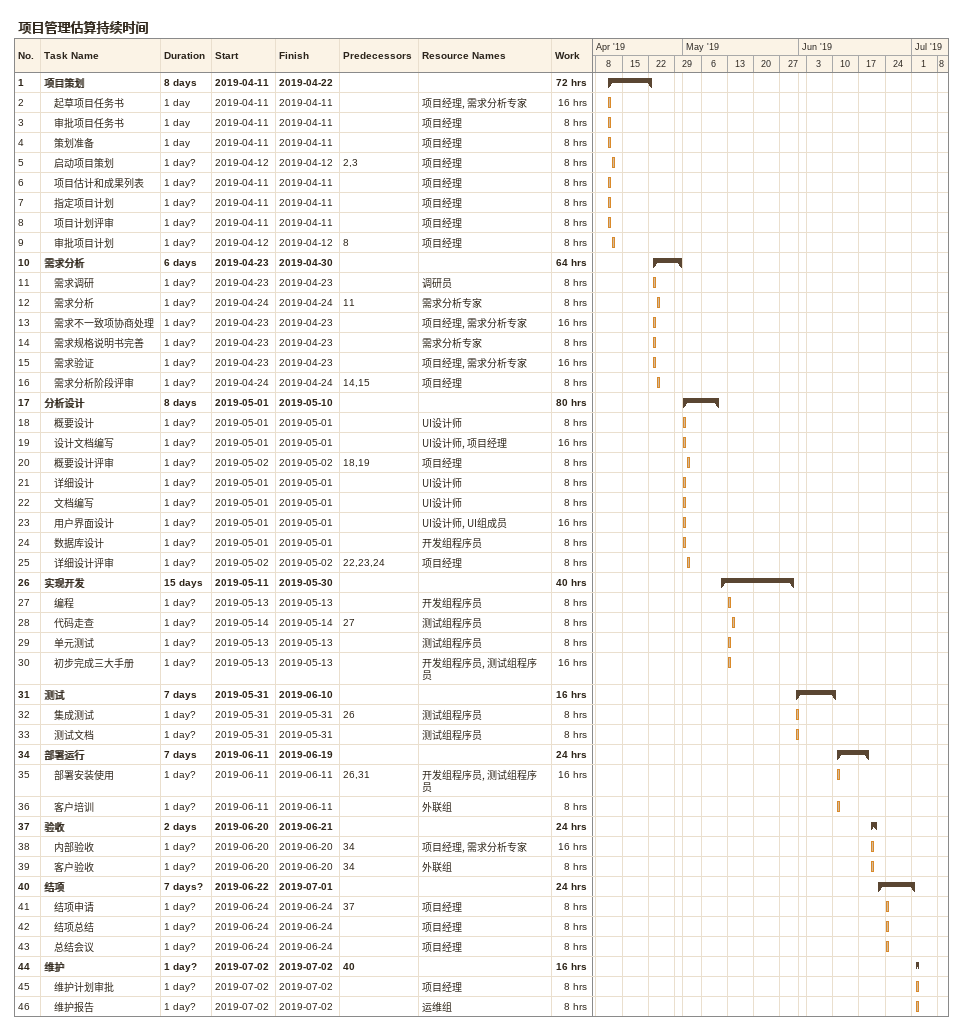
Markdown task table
项目管理估算持续时间

| ID | Level | Task | Duration | Start | Finish | Predecessors | Resources | Work (h) |
|---|---|---|---|---|---|---|---|---|
| 1 | 1 | **项目策划** | 8d | 2019-04-11 | 2019-04-22 |  |  | 72 |
| 2 | 2 | 起草项目任务书 | 1d | 2019-04-11 | 2019-04-11 |  | 项目经理, 需求分析专家 | 16 |
| 3 | 2 | 审批项目任务书 | 1d | 2019-04-11 | 2019-04-11 |  | 项目经理 | 8 |
| 4 | 2 | 策划准备 | 1d | 2019-04-11 | 2019-04-11 |  | 项目经理 | 8 |
| 5 | 2 | 启动项目策划 | 1d? | 2019-04-12 | 2019-04-12 | 2, 3 | 项目经理 | 8 |
| 6 | 2 | 项目估计和成果列表 | 1d? | 2019-04-11 | 2019-04-11 |  | 项目经理 | 8 |
| 7 | 2 | 指定项目计划 | 1d? | 2019-04-11 | 2019-04-11 |  | 项目经理 | 8 |
| 8 | 2 | 项目计划评审 | 1d? | 2019-04-11 | 2019-04-11 |  | 项目经理 | 8 |
| 9 | 2 | 审批项目计划 | 1d? | 2019-04-12 | 2019-04-12 | 8 | 项目经理 | 8 |
| 10 | 1 | **需求分析** | 6d | 2019-04-23 | 2019-04-30 |  |  | 64 |
| 11 | 2 | 需求调研 | 1d? | 2019-04-23 | 2019-04-23 |  | 调研员 | 8 |
| 12 | 2 | 需求分析 | 1d? | 2019-04-24 | 2019-04-24 | 11 | 需求分析专家 | 8 |
| 13 | 2 | 需求不一致项协商处理 | 1d? | 2019-04-23 | 2019-04-23 |  | 项目经理, 需求分析专家 | 16 |
| 14 | 2 | 需求规格说明书完善 | 1d? | 2019-04-23 | 2019-04-23 |  | 需求分析专家 | 8 |
| 15 | 2 | 需求验证 | 1d? | 2019-04-23 | 2019-04-23 |  | 项目经理, 需求分析专家 | 16 |
| 16 | 2 | 需求分析阶段评审 | 1d? | 2019-04-24 | 2019-04-24 | 14, 15 | 项目经理 | 8 |
| 17 | 1 | **分析设计** | 8d | 2019-05-01 | 2019-05-10 |  |  | 80 |
| 18 | 2 | 概要设计 | 1d? | 2019-05-01 | 2019-05-01 |  | UI设计师 | 8 |
| 19 | 2 | 设计文档编写 | 1d? | 2019-05-01 | 2019-05-01 |  | UI设计师, 项目经理 | 16 |
| 20 | 2 | 概要设计评审 | 1d? | 2019-05-02 | 2019-05-02 | 18, 19 | 项目经理 | 8 |
| 21 | 2 | 详细设计 | 1d? | 2019-05-01 | 2019-05-01 |  | UI设计师 | 8 |
| 22 | 2 | 文档编写 | 1d? | 2019-05-01 | 2019-05-01 |  | UI设计师 | 8 |
| 23 | 2 | 用户界面设计 | 1d? | 2019-05-01 | 2019-05-01 |  | UI设计师, UI组成员 | 16 |
| 24 | 2 | 数据库设计 | 1d? | 2019-05-01 | 2019-05-01 |  | 开发组程序员 | 8 |
| 25 | 2 | 详细设计评审 | 1d? | 2019-05-02 | 2019-05-02 | 22, 23, 24 | 项目经理 | 8 |
| 26 | 1 | **实现开发** | 15d | 2019-05-11 | 2019-05-30 |  |  | 40 |
| 27 | 2 | 编程 | 1d? | 2019-05-13 | 2019-05-13 |  | 开发组程序员 | 8 |
| 28 | 2 | 代码走查 | 1d? | 2019-05-14 | 2019-05-14 | 27 | 测试组程序员 | 8 |
| 29 | 2 | 单元测试 | 1d? | 2019-05-13 | 2019-05-13 |  | 测试组程序员 | 8 |
| 30 | 2 | 初步完成三大手册 | 1d? | 2019-05-13 | 2019-05-13 |  | 开发组程序员, 测试组程序员 | 16 |
| 31 | 1 | **测试** | 7d | 2019-05-31 | 2019-06-10 |  |  | 16 |
| 32 | 2 | 集成测试 | 1d? | 2019-05-31 | 2019-05-31 | 26 | 测试组程序员 | 8 |
| 33 | 2 | 测试文档 | 1d? | 2019-05-31 | 2019-05-31 |  | 测试组程序员 | 8 |
| 34 | 1 | **部署运行** | 7d | 2019-06-11 | 2019-06-19 |  |  | 24 |
| 35 | 2 | 部署安装使用 | 1d? | 2019-06-11 | 2019-06-11 | 26, 31 | 开发组程序员, 测试组程序员 | 16 |
| 36 | 2 | 客户培训 | 1d? | 2019-06-11 | 2019-06-11 |  | 外联组 | 8 |
| 37 | 1 | **验收** | 2d | 2019-06-20 | 2019-06-21 |  |  | 24 |
| 38 | 2 | 内部验收 | 1d? | 2019-06-20 | 2019-06-20 | 34 | 项目经理, 需求分析专家 | 16 |
| 39 | 2 | 客户验收 | 1d? | 2019-06-20 | 2019-06-20 | 34 | 外联组 | 8 |
| 40 | 1 | **结项** | 7d? | 2019-06-22 | 2019-07-01 |  |  | 24 |
| 41 | 2 | 结项申请 | 1d? | 2019-06-24 | 2019-06-24 | 37 | 项目经理 | 8 |
| 42 | 2 | 结项总结 | 1d? | 2019-06-24 | 2019-06-24 |  | 项目经理 | 8 |
| 43 | 2 | 总结会议 | 1d? | 2019-06-24 | 2019-06-24 |  | 项目经理 | 8 |
| 44 | 1 | **维护** | 1d? | 2019-07-02 | 2019-07-02 | 40 |  | 16 |
| 45 | 2 | 维护计划审批 | 1d? | 2019-07-02 | 2019-07-02 |  | 项目经理 | 8 |
| 46 | 2 | 维护报告 | 1d? | 2019-07-02 | 2019-07-02 |  | 运维组 | 8 |
